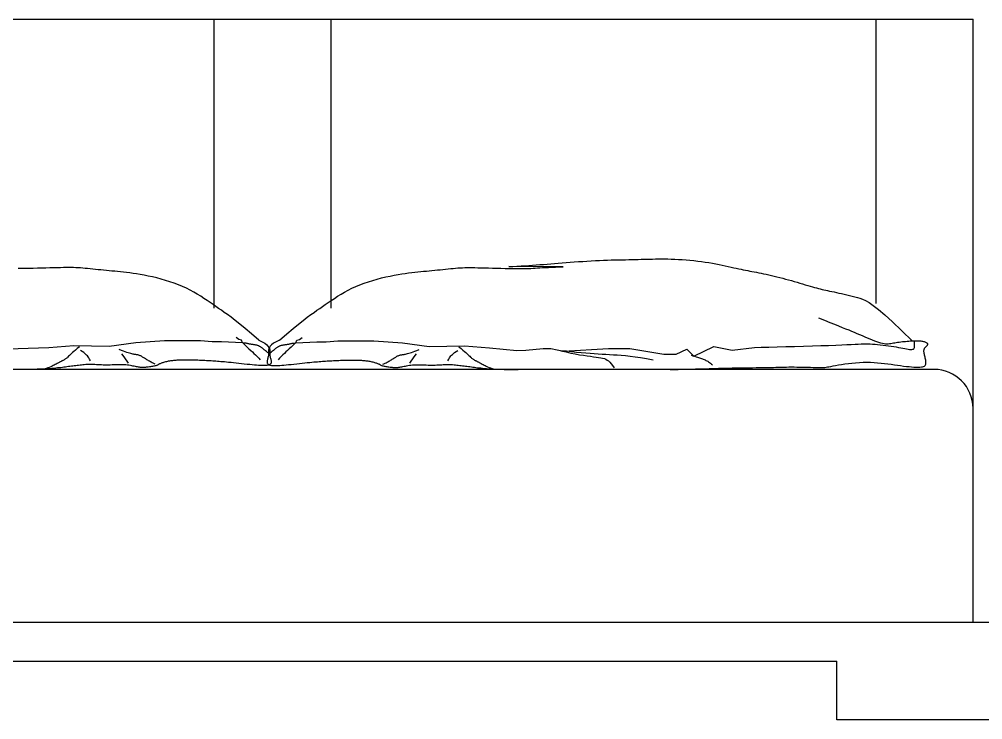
# Model space of a CAD drawing. Header units: millimetres. Extents: x 6388 to 59789, y -18725 to 8137.
# Drawn here: x 43406 to 44643, y -1777 to -877 of the extents above; entities that cross this region are included whole.
import ezdxf

# ---------------------------------------------------------------- set-up
doc = ezdxf.new("R2010")
doc.units = ezdxf.units.MM

# ---------------------------------------------------------------- blocks, each defined once
blk = doc.blocks.new('A$C51946241')
for p, q in [((525, 900), (2325, 900)), ((1350, 900), (1350, 528.8)), ((1500, 900), (1500, 528.8)), ((2200, 900), (2200, 534.8)), ((2325, 400), (2325, 900)), ((1728.9, 582.3), (1734.1, 582.5)), ((1798.7, 582), (1728.9, 582.3)), ((1734.1, 582.5), (1739.3, 582.8)), ((1739.3, 582.8), (1744.5, 583)), ((1744.5, 583), (1749.6, 583.3)), ((1749.6, 583.3), (1754.6, 583.6)), ((1754.6, 583.6), (1759.4, 584)), ((1759.4, 584), (1764.1, 584.3)), ((1764.1, 584.3), (1768.8, 584.7)), ((1768.8, 584.7), (1773.4, 585)), ((1773.4, 585), (1778, 585.4)), ((1778, 585.4), (1782.7, 585.8)), ((1782.7, 585.8), (1787.4, 586.2)), ((1787.4, 586.2), (1792.3, 586.6)), ((1788.7, 581.6), (1793.6, 581.8)), ((1792.3, 586.6), (1797.2, 587)), ((1793.6, 581.8), (1798.7, 582)), ((1797.2, 587), (1802.3, 587.4)), ((1802.3, 587.4), (1807.5, 587.8)), ((1807.5, 587.8), (1812.9, 588.2)), ((1812.9, 588.2), (1818.3, 588.6)), ((1818.3, 588.6), (1823.7, 588.9)), ((1823.7, 588.9), (1829.2, 589.3)), ((1829.2, 589.3), (1834.6, 589.6)), ((1834.6, 589.6), (1840, 589.9)), ((1840, 589.9), (1845.3, 590.1)), ((1845.3, 590.1), (1850.5, 590.3)), ((1850.5, 590.3), (1855.5, 590.5)), ((1855.5, 590.5), (1860.4, 590.7)), ((1860.4, 590.7), (1865.2, 590.8)), ((1865.2, 590.8), (1869.9, 590.9)), ((1869.9, 590.9), (1874.4, 591)), ((1874.4, 591), (1878.8, 591)), ((1878.8, 591), (1883, 591.1)), ((1883, 591.1), (1887.1, 591.2)), ((1887.1, 591.2), (1891.1, 591.3)), ((1891.1, 591.3), (1895, 591.4)), ((1895, 591.4), (1898.8, 591.5)), ((1898.8, 591.5), (1902.5, 591.6)), ((1902.5, 591.6), (1906.1, 591.7)), ((1906.1, 591.7), (1909.7, 591.8)), ((1909.7, 591.8), (1913.3, 591.9)), ((1913.3, 591.9), (1917, 592)), ((1917, 592), (1920.7, 592.1)), ((1920.7, 592.1), (1924.6, 592.1)), ((1924.6, 592.1), (1928.6, 592.1)), ((1928.6, 592.1), (1932.9, 592)), ((1932.9, 592), (1937.3, 591.9)), ((1937.3, 591.9), (1941.9, 591.7)), ((1941.9, 591.7), (1946.7, 591.4)), ((1946.7, 591.4), (1951.5, 591.1)), ((1951.5, 591.1), (1956.5, 590.8)), ((1956.5, 590.8), (1961.5, 590.3)), ((1961.5, 590.3), (1966.5, 589.8)), ((1966.5, 589.8), (1971.4, 589.3)), ((1971.4, 589.3), (1976.3, 588.7)), ((1976.3, 588.7), (1981.1, 588)), ((1981.1, 588), (1985.7, 587.3)), ((1985.7, 587.3), (1990.3, 586.5)), ((1990.3, 586.5), (1994.6, 585.7)), ((1994.6, 585.7), (1998.8, 584.8)), ((1998.8, 584.8), (2002.9, 584)), ((2002.9, 584), (2006.8, 583.1)), ((2006.8, 583.1), (2010.6, 582.3)), ((2010.6, 582.3), (2014.2, 581.5)), ((1103.1, 579.7), (1098.8, 579.6)), ((1107.8, 579.7), (1103.1, 579.7)), ((1112.8, 579.8), (1107.8, 579.7)), ((1118, 579.9), (1112.8, 579.8)), ((1123.3, 580), (1118, 579.9)), ((1128.7, 580.1), (1123.3, 580)), ((1134, 580.3), (1128.7, 580.1)), ((1139.1, 580.4), (1134, 580.3)), ((1144.1, 580.5), (1139.1, 580.4)), ((1148.7, 580.6), (1144.1, 580.5)), ((1152.9, 580.7), (1148.7, 580.6)), ((1156.8, 580.8), (1152.9, 580.7)), ((1160.4, 580.8), (1156.8, 580.8)), ((1163.7, 580.9), (1160.4, 580.8)), ((1166.8, 580.8), (1163.7, 580.9)), ((1169.8, 580.8), (1166.8, 580.8)), ((1172.8, 580.7), (1169.8, 580.8)), ((1175.6, 580.6), (1172.8, 580.7)), ((1178.5, 580.4), (1175.6, 580.6)), ((1181.5, 580.2), (1178.5, 580.4)), ((1184.6, 579.9), (1181.5, 580.2)), ((1187.7, 579.7), (1184.6, 579.9)), ((1191, 579.3), (1187.7, 579.7)), ((1194.4, 579), (1191, 579.3)), ((1197.8, 578.6), (1194.4, 579)), ((1201.3, 578.2), (1197.8, 578.6)), ((1204.8, 577.8), (1201.3, 578.2)), ((1208.4, 577.5), (1204.8, 577.8)), ((1211.9, 577.1), (1208.4, 577.5)), ((1215.5, 576.7), (1211.9, 577.1)), ((1219.1, 576.4), (1215.5, 576.7)), ((1222.7, 576.1), (1219.1, 576.4)), ((1226.3, 575.7), (1222.7, 576.1)), ((1230, 575.4), (1226.3, 575.7)), ((1233.9, 575), (1230, 575.4)), ((1237.8, 574.6), (1233.9, 575)), ((1241.9, 574.1), (1237.8, 574.6)), ((1246.2, 573.5), (1241.9, 574.1)), ((1250.7, 572.8), (1246.2, 573.5)), ((1255.4, 572), (1250.7, 572.8)), ((1260.4, 571.1), (1255.4, 572)), ((1265.7, 570), (1260.4, 571.1)), ((1271.1, 568.9), (1265.7, 570)), ((1570.9, 568.9), (1576.3, 570)), ((1576.3, 570), (1581.6, 571.1)), ((1581.6, 571.1), (1586.6, 572)), ((1586.6, 572), (1591.3, 572.8)), ((1591.3, 572.8), (1595.8, 573.5)), ((1595.8, 573.5), (1600.1, 574.1)), ((1600.1, 574.1), (1604.2, 574.6)), ((1604.2, 574.6), (1608.1, 575)), ((1608.1, 575), (1612, 575.4)), ((1612, 575.4), (1615.7, 575.7)), ((1615.7, 575.7), (1619.3, 576.1)), ((1619.3, 576.1), (1622.9, 576.4)), ((1622.9, 576.4), (1626.5, 576.7)), ((1626.5, 576.7), (1630, 577.1)), ((1630, 577.1), (1633.6, 577.5)), ((1633.6, 577.5), (1637.2, 577.8)), ((1637.2, 577.8), (1640.7, 578.2)), ((1640.7, 578.2), (1644.2, 578.6)), ((1644.2, 578.6), (1647.6, 579)), ((1647.6, 579), (1651, 579.3)), ((1651, 579.3), (1654.2, 579.7)), ((1654.2, 579.7), (1657.4, 579.9)), ((1657.4, 579.9), (1660.5, 580.2)), ((1660.5, 580.2), (1663.5, 580.4)), ((1663.5, 580.4), (1666.4, 580.6)), ((1666.4, 580.6), (1669.2, 580.7)), ((1669.2, 580.7), (1672.2, 580.8)), ((1672.2, 580.8), (1675.2, 580.8)), ((1675.2, 580.8), (1678.3, 580.9)), ((1678.3, 580.9), (1681.6, 580.8)), ((1681.6, 580.8), (1685.2, 580.8)), ((1685.2, 580.8), (1689.1, 580.7)), ((1689.1, 580.7), (1693.3, 580.6)), ((1693.3, 580.6), (1697.9, 580.5)), ((1697.9, 580.5), (1702.9, 580.4)), ((1702.9, 580.4), (1708, 580.3)), ((1708, 580.3), (1713.3, 580.1)), ((1713.3, 580.1), (1718.7, 580)), ((1718.7, 580), (1724, 579.9)), ((1724, 579.9), (1729.2, 579.8)), ((1729.2, 579.8), (1734.2, 579.7)), ((1734.2, 579.7), (1738.9, 579.7)), ((1738.9, 579.7), (1743.2, 579.6)), ((1743.2, 579.6), (1747.1, 579.7)), ((1747.1, 579.7), (1750.7, 579.7)), ((1750.7, 579.7), (1753.9, 579.8)), ((1753.9, 579.8), (1756.9, 579.9)), ((1756.9, 579.9), (1759.9, 580.1)), ((1759.9, 580.1), (1762.8, 580.2)), ((1762.8, 580.2), (1765.7, 580.4)), ((1765.7, 580.4), (1768.8, 580.6)), ((1768.8, 580.6), (1772.1, 580.8)), ((1772.1, 580.8), (1775.7, 581)), ((1775.7, 581), (1779.7, 581.2)), ((1779.7, 581.2), (1784.1, 581.4)), ((1784.1, 581.4), (1788.7, 581.6)), ((2014.2, 581.5), (2017.7, 580.7)), ((2017.7, 580.7), (2021, 580)), ((2021, 580), (2024.1, 579.3)), ((2024.1, 579.3), (2027.1, 578.7)), ((2027.1, 578.7), (2030, 578.1)), ((2030, 578.1), (2032.8, 577.5)), ((2032.8, 577.5), (2035.6, 577)), ((2035.6, 577), (2038.4, 576.5)), ((2038.4, 576.5), (2041.1, 576)), ((2041.1, 576), (2043.9, 575.4)), ((2043.9, 575.4), (2046.8, 574.9)), ((2046.8, 574.9), (2049.8, 574.3)), ((2049.8, 574.3), (2052.8, 573.7)), ((2052.8, 573.7), (2056, 573)), ((2056, 573), (2059.3, 572.3)), ((2059.3, 572.3), (2062.7, 571.5)), ((2062.7, 571.5), (2066.1, 570.8)), ((2066.1, 570.8), (2069.7, 569.9)), ((2069.7, 569.9), (2073.2, 569.1)), ((1276.6, 567.6), (1271.1, 568.9)), ((1282.2, 566.1), (1276.6, 567.6)), ((1287.8, 564.5), (1282.2, 566.1)), ((1293.4, 562.8), (1287.8, 564.5)), ((1298.9, 560.9), (1293.4, 562.8)), ((1304.4, 558.9), (1298.9, 560.9)), ((1309.6, 556.7), (1304.4, 558.9)), ((1532.4, 556.7), (1537.6, 558.9)), ((1537.6, 558.9), (1543.1, 560.9)), ((1543.1, 560.9), (1548.6, 562.8)), ((1548.6, 562.8), (1554.2, 564.5)), ((1554.2, 564.5), (1559.8, 566.1)), ((1559.8, 566.1), (1565.4, 567.6)), ((1565.4, 567.6), (1570.9, 568.9)), ((2073.2, 569.1), (2076.9, 568.2)), ((2076.9, 568.2), (2080.6, 567.2)), ((2080.6, 567.2), (2084.3, 566.2)), ((2084.3, 566.2), (2088, 565.2)), ((2088, 565.2), (2091.7, 564.2)), ((2091.7, 564.2), (2095.4, 563.1)), ((2095.4, 563.1), (2099.1, 562)), ((2099.1, 562), (2102.6, 561)), ((2102.6, 561), (2106.1, 559.9)), ((2106.1, 559.9), (2109.5, 558.9)), ((2109.5, 558.9), (2112.8, 558)), ((2112.8, 558), (2115.9, 557)), ((2115.9, 557), (2118.8, 556.2)), ((1314.7, 554.3), (1309.6, 556.7)), ((1319.6, 551.9), (1314.7, 554.3)), ((1324.2, 549.3), (1319.6, 551.9)), ((1328.7, 546.7), (1324.2, 549.3)), ((1333.1, 544), (1328.7, 546.7)), ((1508.9, 544), (1513.3, 546.7)), ((1513.3, 546.7), (1517.8, 549.3)), ((1517.8, 549.3), (1522.4, 551.9)), ((1522.4, 551.9), (1527.3, 554.3)), ((1527.3, 554.3), (1532.4, 556.7)), ((2118.8, 556.2), (2121.5, 555.4)), ((2121.5, 555.4), (2124, 554.7)), ((2124, 554.7), (2126.5, 554.1)), ((2126.5, 554.1), (2128.8, 553.5)), ((2128.8, 553.5), (2131.2, 552.9)), ((2131.2, 552.9), (2133.5, 552.4)), ((2133.5, 552.4), (2135.8, 551.9)), ((2135.8, 551.9), (2138.3, 551.3)), ((2138.3, 551.3), (2140.8, 550.8)), ((2140.8, 550.8), (2143.6, 550.2)), ((2143.6, 550.2), (2146.5, 549.6)), ((2146.5, 549.6), (2149.5, 548.9)), ((2149.5, 548.9), (2152.8, 548.2)), ((2152.8, 548.2), (2156.1, 547.5)), ((2156.1, 547.5), (2159.5, 546.7)), ((2159.5, 546.7), (2162.9, 546)), ((2162.9, 546), (2166.4, 545.2)), ((2166.4, 545.2), (2169.8, 544.3)), ((1337.2, 541.3), (1333.1, 544)), ((1341.2, 538.6), (1337.2, 541.3)), ((1345.1, 535.9), (1341.2, 538.6)), ((1348.9, 533.3), (1345.1, 535.9)), ((1352.5, 530.8), (1348.9, 533.3)), ((1489.5, 530.8), (1493.1, 533.3)), ((1493.1, 533.3), (1496.9, 535.9)), ((1496.9, 535.9), (1500.8, 538.6)), ((1500.8, 538.6), (1504.8, 541.3)), ((1504.8, 541.3), (1508.9, 544)), ((2169.8, 544.3), (2173.2, 543.5)), ((2173.2, 543.5), (2176.5, 542.6)), ((2176.5, 542.6), (2179.8, 541.7)), ((2179.8, 541.7), (2183.2, 540.5)), ((2183.2, 540.5), (2187, 538.8)), ((2187, 538.8), (2191.5, 536.1)), ((2191.5, 536.1), (2196.9, 532.3)), ((2196.9, 532.3), (2203.5, 527.1)), ((1356, 528.4), (1352.5, 530.8)), ((1359.6, 526), (1356, 528.4)), ((1363.4, 523.4), (1359.6, 526)), ((1367.5, 520.5), (1363.4, 523.4)), ((1372.1, 517.1), (1367.5, 520.5)), ((1469.9, 517.1), (1474.5, 520.5)), ((1474.5, 520.5), (1478.6, 523.4)), ((1478.6, 523.4), (1482.4, 526)), ((1482.4, 526), (1486, 528.4)), ((1486, 528.4), (1489.5, 530.8)), ((2203.5, 527.1), (2211.6, 520.2)), ((2211.6, 520.2), (2221.4, 511.3)), ((1377.3, 513.1), (1372.1, 517.1)), ((1383.3, 508.3), (1377.3, 513.1)), ((1390.3, 502.6), (1383.3, 508.3)), ((1451.7, 502.6), (1458.6, 508.3)), ((1458.6, 508.3), (1464.7, 513.1)), ((1464.7, 513.1), (1469.9, 517.1)), ((2134.7, 512.9), (2127, 516)), ((2141.4, 510.1), (2134.7, 512.9)), ((2147.4, 507.7), (2141.4, 510.1)), ((2152.8, 505.5), (2147.4, 507.7)), ((2221.4, 511.3), (2233.2, 500.1)), ((1398.4, 495.8), (1390.3, 502.6)), ((1407.7, 487.8), (1398.4, 495.8)), ((1434.3, 487.8), (1443.6, 495.8)), ((1443.6, 495.8), (1451.7, 502.6)), ((2157.5, 503.6), (2152.8, 505.5)), ((2161.8, 501.9), (2157.5, 503.6)), ((2165.8, 500.3), (2161.8, 501.9)), ((2169.4, 498.8), (2165.8, 500.3)), ((2172.9, 497.3), (2169.4, 498.8)), ((2176.2, 495.9), (2172.9, 497.3)), ((2179.6, 494.4), (2176.2, 495.9)), ((2233.2, 500.1), (2247.2, 486.4)), ((1249.7, 484.2), (1215.4, 479.3)), ((1286.4, 486.6), (1249.7, 484.2)), ((1310.9, 486.6), (1286.4, 486.6)), ((1333, 486.6), (1310.9, 486.6)), ((1347.7, 485.4), (1333, 486.6)), ((1359.9, 485.4), (1347.7, 485.4)), ((1386.9, 484.2), (1359.9, 485.4)), ((1382.2, 488.7), (1378.8, 491.1)), ((1385.6, 487.7), (1382.2, 488.7)), ((1386.9, 484.2), (1385.6, 487.7)), ((1388.1, 484), (1386.9, 484.2)), ((1389.2, 483.9), (1388.1, 484)), ((1388.1, 483.3), (1390.5, 480.9)), ((1390.3, 483.7), (1389.2, 483.9)), ((1391.3, 483.6), (1390.3, 483.7)), ((1392.2, 483.4), (1391.3, 483.6)), ((1393.1, 483.2), (1392.2, 483.4)), ((1394, 483), (1393.1, 483.2)), ((1394.9, 482.9), (1394, 483)), ((1395.8, 482.7), (1394.9, 482.9)), ((1396.7, 482.5), (1395.8, 482.7)), ((1407.7, 487.8), (1412, 485.7)), ((1412, 485.7), (1415.3, 483.7)), ((1415.3, 483.7), (1417.8, 481.8)), ((1426.7, 483.7), (1424.2, 481.8)), ((1430, 485.7), (1426.7, 483.7)), ((1434.3, 487.8), (1430, 485.7)), ((1445.3, 482.5), (1446.2, 482.7)), ((1446.2, 482.7), (1447.1, 482.9)), ((1447.1, 482.9), (1448, 483)), ((1448, 483), (1448.9, 483.2)), ((1448.9, 483.2), (1449.8, 483.4)), ((1449.8, 483.4), (1450.7, 483.6)), ((1450.7, 483.6), (1451.7, 483.7)), ((1453.9, 483.3), (1451.5, 480.9)), ((1451.7, 483.7), (1452.8, 483.9)), ((1452.8, 483.9), (1453.9, 484)), ((1453.9, 484), (1455.1, 484.2)), ((1455.1, 484.2), (1456.4, 487.7)), ((1455.1, 484.2), (1482.1, 485.4)), ((1456.4, 487.7), (1459.8, 488.7)), ((1459.8, 488.7), (1463.2, 491.1)), ((1482.1, 485.4), (1494.3, 485.4)), ((1494.3, 485.4), (1509, 486.6)), ((1509, 486.6), (1531.1, 486.6)), ((1531.1, 486.6), (1555.6, 486.6)), ((1555.6, 486.6), (1592.3, 484.2)), ((1592.3, 484.2), (1626.6, 479.3)), ((2173.5, 482.4), (2177.6, 482.6)), ((2177.6, 482.6), (2181.2, 482.8)), ((2183, 493), (2179.6, 494.4)), ((2181.2, 482.8), (2184.4, 482.9)), ((2186.3, 491.5), (2183, 493)), ((2184.4, 482.9), (2187.3, 482.9)), ((2189.6, 490.1), (2186.3, 491.5)), ((2187.3, 482.9), (2190.1, 482.9)), ((2192.8, 488.8), (2189.6, 490.1)), ((2190.1, 482.9), (2193, 482.8)), ((2195.8, 487.5), (2192.8, 488.8)), ((2193, 482.8), (2196, 482.6)), ((2198.8, 486.4), (2195.8, 487.5)), ((2196, 482.6), (2199.2, 482.4)), ((2201.6, 485.3), (2198.8, 486.4)), ((2204.2, 484.5), (2201.6, 485.3)), ((2206.7, 483.8), (2204.2, 484.5)), ((2208.9, 483.2), (2206.7, 483.8)), ((2210.9, 482.9), (2208.9, 483.2)), ((2212.8, 482.7), (2210.9, 482.9)), ((2214.6, 482.7), (2212.8, 482.7)), ((2216.2, 482.7), (2214.6, 482.7)), ((2217.8, 482.9), (2216.2, 482.7)), ((2219.4, 483.1), (2217.8, 482.9)), ((2221, 483.4), (2219.4, 483.1)), ((2222.7, 483.7), (2221, 483.4)), ((2224.4, 484), (2222.7, 483.7)), ((2226.2, 484.3), (2224.4, 484)), ((2228.2, 484.5), (2226.2, 484.3)), ((2230.2, 484.8), (2228.2, 484.5)), ((2232.2, 485.1), (2230.2, 484.8)), ((2234.3, 485.3), (2232.2, 485.1)), ((2236.4, 485.5), (2234.3, 485.3)), ((2238.4, 485.7), (2236.4, 485.5)), ((2240.5, 485.9), (2238.4, 485.7)), ((2242.5, 486.1), (2240.5, 485.9)), ((2244.4, 486.2), (2242.5, 486.1)), ((2246.3, 486.3), (2244.4, 486.2)), ((2248.1, 486.4), (2246.3, 486.3)), ((2249.7, 486.5), (2248.1, 486.4)), ((2251.4, 486.5), (2249.7, 486.5)), ((2249.8, 484.7), (2249.7, 486.5)), ((2249.8, 483.1), (2249.8, 484.7)), ((2249.9, 481.6), (2249.8, 483.1)), ((2252.9, 486.5), (2251.4, 486.5)), ((2254.4, 486.5), (2252.9, 486.5)), ((2255.8, 486.4), (2254.4, 486.5)), ((2257.1, 486.3), (2255.8, 486.4)), ((2258.3, 486.2), (2257.1, 486.3)), ((2259.5, 486), (2258.3, 486.2)), ((2260.7, 485.8), (2259.5, 486)), ((2261.7, 485.6), (2260.7, 485.8)), ((2262.7, 485.3), (2261.7, 485.6)), ((2263.6, 485), (2262.7, 485.3)), ((2264.4, 484.7), (2263.6, 485)), ((2265.1, 484.4), (2264.4, 484.7)), ((2265.8, 484), (2265.1, 484.4)), ((2266.2, 483.7), (2265.8, 484)), ((2266.6, 483.3), (2266.2, 483.7)), ((2266.9, 482.9), (2266.6, 483.3)), ((2267, 482.6), (2266.9, 482.9)), ((1138.2, 478), (1028, 474.4)), ((1170.1, 480.5), (1138.2, 478)), ((1168.3, 471.6), (1166.8, 470.2)), ((1170.1, 473.2), (1168.3, 471.6)), ((1215.4, 479.3), (1170.1, 480.5)), ((1172.2, 474.9), (1170.1, 473.2)), ((1174.5, 476.8), (1172.2, 474.9)), ((1177.3, 478.9), (1174.5, 476.8)), ((1181, 472.9), (1178.8, 474.5)), ((1182.9, 471.6), (1181, 472.9)), ((1184.4, 470.4), (1182.9, 471.6)), ((1185.6, 469.4), (1184.4, 470.4)), ((1231.2, 474.4), (1228.3, 475.5)), ((1233.8, 473.4), (1231.2, 474.4)), ((1236.1, 472.6), (1233.8, 473.4)), ((1238.2, 471.9), (1236.1, 472.6)), ((1240.1, 471.3), (1238.2, 471.9)), ((1241.7, 470.8), (1240.1, 471.3)), ((1243.2, 470.4), (1241.7, 470.8)), ((1244.5, 470.1), (1243.2, 470.4)), ((1390.5, 480.9), (1392.9, 478.7)), ((1392.9, 478.7), (1395.1, 476.6)), ((1395.1, 476.6), (1397.3, 474.5)), ((1397.6, 482.4), (1396.7, 482.5)), ((1397.3, 474.5), (1399.4, 472.6)), ((1398.5, 482.2), (1397.6, 482.4)), ((1399.4, 482.1), (1398.5, 482.2)), ((1400.3, 482), (1399.4, 482.1)), ((1399.4, 472.6), (1401.5, 470.6)), ((1401.2, 481.8), (1400.3, 482)), ((1402.1, 481.7), (1401.2, 481.8)), ((1401.5, 470.6), (1403.5, 468.7)), ((1402.9, 481.6), (1402.1, 481.7)), ((1403.8, 481.4), (1402.9, 481.6)), ((1404.5, 481.3), (1403.8, 481.4)), ((1405.2, 481.1), (1404.5, 481.3)), ((1405.9, 480.9), (1405.2, 481.1)), ((1406.5, 480.7), (1405.9, 480.9)), ((1407.1, 480.5), (1406.5, 480.7)), ((1407.6, 480.3), (1407.1, 480.5)), ((1408.2, 480), (1407.6, 480.3)), ((1408.7, 479.7), (1408.2, 480)), ((1409.2, 479.4), (1408.7, 479.7)), ((1409.8, 479), (1409.2, 479.4)), ((1410.3, 478.6), (1409.8, 479)), ((1411, 478.2), (1410.3, 478.6)), ((1411.6, 477.7), (1411, 478.2)), ((1412.3, 477.2), (1411.6, 477.7)), ((1413.1, 476.6), (1412.3, 477.2)), ((1413.9, 476), (1413.1, 476.6)), ((1414.7, 475.4), (1413.9, 476)), ((1415.6, 474.7), (1414.7, 475.4)), ((1416.5, 474), (1415.6, 474.7)), ((1417.4, 473.2), (1416.5, 474)), ((1418.4, 472.4), (1417.4, 473.2)), ((1417.8, 481.8), (1419.5, 480.1)), ((1419.4, 471.5), (1418.4, 472.4)), ((1419.5, 480.1), (1420.7, 478.4)), ((1420.3, 475.4), (1420.2, 474)), ((1420.2, 474), (1420.3, 472.6)), ((1420.6, 476.9), (1420.3, 475.4)), ((1420.3, 472.6), (1420.3, 471.3)), ((1420.3, 471.3), (1420.3, 470.1)), ((1421.3, 478.4), (1420.6, 476.9)), ((1420.7, 478.4), (1421.4, 476.9)), ((1422.5, 480.1), (1421.3, 478.4)), ((1421.4, 476.9), (1421.7, 475.4)), ((1421.7, 475.4), (1421.8, 474)), ((1421.8, 474), (1421.7, 472.6)), ((1421.7, 472.6), (1421.7, 471.3)), ((1421.7, 471.3), (1421.7, 470.1)), ((1424.2, 481.8), (1422.5, 480.1)), ((1422.5, 471.5), (1423.6, 472.4)), ((1423.6, 472.4), (1424.5, 473.2)), ((1424.5, 473.2), (1425.5, 474)), ((1425.5, 474), (1426.4, 474.7)), ((1426.4, 474.7), (1427.3, 475.4)), ((1427.3, 475.4), (1428.1, 476)), ((1428.1, 476), (1428.9, 476.6)), ((1428.9, 476.6), (1429.7, 477.2)), ((1429.7, 477.2), (1430.4, 477.7)), ((1430.4, 477.7), (1431, 478.2)), ((1431, 478.2), (1431.7, 478.6)), ((1431.7, 478.6), (1432.2, 479)), ((1432.2, 479), (1432.8, 479.4)), ((1432.8, 479.4), (1433.3, 479.7)), ((1433.3, 479.7), (1433.8, 480)), ((1433.8, 480), (1434.4, 480.3)), ((1434.4, 480.3), (1434.9, 480.5)), ((1434.9, 480.5), (1435.5, 480.7)), ((1435.5, 480.7), (1436.1, 480.9)), ((1436.1, 480.9), (1436.8, 481.1)), ((1436.8, 481.1), (1437.5, 481.3)), ((1437.5, 481.3), (1438.2, 481.4)), ((1438.2, 481.4), (1439.1, 481.6)), ((1440.5, 470.6), (1438.5, 468.7)), ((1439.1, 481.6), (1439.9, 481.7)), ((1439.9, 481.7), (1440.8, 481.8)), ((1442.6, 472.6), (1440.5, 470.6)), ((1440.8, 481.8), (1441.7, 482)), ((1441.7, 482), (1442.6, 482.1)), ((1442.6, 482.1), (1443.5, 482.2)), ((1444.7, 474.5), (1442.6, 472.6)), ((1443.5, 482.2), (1444.4, 482.4)), ((1444.4, 482.4), (1445.3, 482.5)), ((1446.9, 476.6), (1444.7, 474.5)), ((1449.1, 478.7), (1446.9, 476.6)), ((1451.5, 480.9), (1449.1, 478.7)), ((1597.5, 470.1), (1598.8, 470.4)), ((1598.8, 470.4), (1600.3, 470.8)), ((1600.3, 470.8), (1601.9, 471.3)), ((1601.9, 471.3), (1603.8, 471.9)), ((1603.8, 471.9), (1605.9, 472.6)), ((1605.9, 472.6), (1608.2, 473.4)), ((1608.2, 473.4), (1610.8, 474.4)), ((1610.8, 474.4), (1613.7, 475.5)), ((1626.6, 479.3), (1671.9, 480.5)), ((1656.4, 469.4), (1657.6, 470.4)), ((1657.6, 470.4), (1659.1, 471.6)), ((1659.1, 471.6), (1661, 472.9)), ((1661, 472.9), (1663.2, 474.5)), ((1664.7, 478.9), (1667.5, 476.8)), ((1667.5, 476.8), (1669.8, 474.9)), ((1669.8, 474.9), (1671.9, 473.2)), ((1671.9, 480.5), (1703.8, 478)), ((1671.9, 473.2), (1673.7, 471.6)), ((1673.7, 471.6), (1675.2, 470.2)), ((1703.8, 478), (1739, 474.4)), ((1739, 474.4), (1750.5, 474.7)), ((1750.5, 474.7), (1772.8, 477.1)), ((1772.8, 477.1), (1782.7, 477.1)), ((1782.7, 477.1), (1799.2, 473.7)), ((1802.8, 473.3), (1795.7, 474.1)), ((1795.7, 474.1), (1802.3, 472.5)), ((1799.2, 473.7), (1857, 477.1)), ((1802.3, 472.5), (1808.4, 471.1)), ((1809.5, 472.5), (1802.8, 473.3)), ((1808.4, 471.1), (1814.2, 469.9)), ((1815.8, 471.9), (1809.5, 472.5)), ((1821.9, 471.3), (1815.8, 471.9)), ((1827.6, 470.8), (1821.9, 471.3)), ((1833.2, 470.4), (1827.6, 470.8)), ((1838.5, 470), (1833.2, 470.4)), ((1857, 477.1), (1870.7, 477.1)), ((1870.7, 477.1), (1884.3, 477.1)), ((1884.3, 477.1), (1927.7, 469.7)), ((1943.8, 469.7), (1957.4, 475.9)), ((1957.4, 475.9), (1966.4, 467.2)), ((1966.4, 467.2), (1992.1, 479.6)), ((1992.1, 479.6), (2015.7, 474.7)), ((2015.7, 474.7), (2044.4, 478.3)), ((2044.4, 478.3), (2057.7, 478.7)), ((2044.4, 478.3), (2053, 478.5)), ((2053, 478.5), (2062.7, 478.8)), ((2062.7, 478.8), (2073.3, 479.1)), ((2073.3, 479.1), (2084.5, 479.4)), ((2084.5, 479.4), (2095.9, 479.7)), ((2095.9, 479.7), (2107.4, 480.1)), ((2107.4, 480.1), (2118.7, 480.4)), ((2118.7, 480.4), (2129.5, 480.7)), ((2129.5, 480.7), (2139.6, 481)), ((2139.6, 481), (2148.6, 481.4)), ((2148.6, 481.4), (2156.4, 481.7)), ((2156.4, 481.7), (2163, 481.9)), ((2163, 481.9), (2168.7, 482.2)), ((2168.7, 482.2), (2173.5, 482.4)), ((2199.2, 482.4), (2202.5, 482.1)), ((2202.5, 482.1), (2205.9, 481.8)), ((2205.9, 481.8), (2209.4, 481.4)), ((2209.4, 481.4), (2212.9, 481)), ((2212.9, 481), (2216.3, 480.5)), ((2216.3, 480.5), (2219.7, 480)), ((2219.7, 480), (2223.1, 479.5)), ((2223.1, 479.5), (2226.3, 478.9)), ((2226.3, 478.9), (2229.3, 478.4)), ((2229.3, 478.4), (2232.2, 477.8)), ((2232.2, 477.8), (2234.9, 477.3)), ((2234.9, 477.3), (2237.4, 476.8)), ((2237.4, 476.8), (2239.7, 476.4)), ((2239.7, 476.4), (2241.7, 476)), ((2241.7, 476), (2243.6, 475.8)), ((2243.6, 475.8), (2245.2, 475.7)), ((2245.2, 475.7), (2246.6, 475.7)), ((2246.6, 475.7), (2247.7, 475.9)), ((2247.7, 475.9), (2248.6, 476.2)), ((2248.6, 476.2), (2249.2, 476.7)), ((2249.2, 476.7), (2249.6, 477.3)), ((2249.6, 477.3), (2249.8, 478.2)), ((2249.8, 478.2), (2249.9, 479.2)), ((2250, 480.3), (2249.9, 481.6)), ((2249.9, 479.2), (2250, 480.3)), ((2262, 474.5), (2262.1, 475.3)), ((2262, 473.7), (2262, 474.5)), ((2262, 472.7), (2262, 473.7)), ((2262.1, 471.7), (2262, 472.7)), ((2262.1, 475.3), (2262.3, 476)), ((2262.3, 470.6), (2262.1, 471.7)), ((2262.3, 476), (2262.6, 476.6)), ((2262.5, 469.4), (2262.3, 470.6)), ((2262.6, 476.6), (2262.9, 477.2)), ((2262.9, 477.2), (2263.2, 477.7)), ((2263.2, 477.7), (2263.6, 478.2)), ((2263.6, 478.2), (2264, 478.6)), ((2264, 478.6), (2264.4, 479.1)), ((2264.4, 479.1), (2264.9, 479.5)), ((2264.9, 479.5), (2265.3, 479.9)), ((2265.3, 479.9), (2265.7, 480.3)), ((2265.7, 480.3), (2266.1, 480.7)), ((2266.1, 480.7), (2266.4, 481.1)), ((2266.4, 481.1), (2266.7, 481.5)), ((2266.7, 481.5), (2266.9, 481.8)), ((2266.9, 481.8), (2267, 482.2)), ((2267, 482.2), (2267, 482.6)), ((1149.5, 458), (1148.6, 457.5)), ((1150.4, 458.5), (1149.5, 458)), ((1151.2, 458.9), (1150.4, 458.5)), ((1151.9, 459.3), (1151.2, 458.9)), ((1152.6, 459.7), (1151.9, 459.3)), ((1153.2, 460), (1152.6, 459.7)), ((1153.8, 460.3), (1153.2, 460)), ((1154.3, 460.6), (1153.8, 460.3)), ((1154.9, 460.9), (1154.3, 460.6)), ((1155.4, 461.2), (1154.9, 460.9)), ((1155.9, 461.4), (1155.4, 461.2)), ((1156.5, 461.7), (1155.9, 461.4)), ((1157.1, 462), (1156.5, 461.7)), ((1157.7, 462.3), (1157.1, 462)), ((1158.3, 462.7), (1157.7, 462.3)), ((1158.9, 463.1), (1158.3, 462.7)), ((1159.6, 463.5), (1158.9, 463.1)), ((1160.3, 464), (1159.6, 463.5)), ((1161, 464.6), (1160.3, 464)), ((1161.7, 465.3), (1161, 464.6)), ((1162.5, 466), (1161.7, 465.3)), ((1163.4, 466.9), (1162.5, 466)), ((1164.4, 467.9), (1163.4, 466.9)), ((1165.5, 469), (1164.4, 467.9)), ((1166.8, 470.2), (1165.5, 469)), ((1186.6, 468.4), (1185.6, 469.4)), ((1187.5, 467.4), (1186.6, 468.4)), ((1188.4, 466.2), (1187.5, 467.4)), ((1189.3, 464.9), (1188.4, 466.2)), ((1190.3, 463.3), (1189.3, 464.9)), ((1191.5, 461.3), (1190.3, 463.3)), ((1234.6, 466.2), (1231.7, 470.1)), ((1240.5, 458.3), (1234.6, 466.2)), ((1245.7, 469.8), (1244.5, 470.1)), ((1246.8, 469.6), (1245.7, 469.8)), ((1247.8, 469.4), (1246.8, 469.6)), ((1248.8, 469.3), (1247.8, 469.4)), ((1249.7, 469.1), (1248.8, 469.3)), ((1250.6, 469), (1249.7, 469.1)), ((1251.4, 468.8), (1250.6, 469)), ((1252.2, 468.6), (1251.4, 468.8)), ((1253, 468.5), (1252.2, 468.6)), ((1253.8, 468.2), (1253, 468.5)), ((1254.6, 468), (1253.8, 468.2)), ((1255.3, 467.7), (1254.6, 468)), ((1256.1, 467.4), (1255.3, 467.7)), ((1256.9, 467), (1256.1, 467.4)), ((1257.6, 466.5), (1256.9, 467)), ((1258.4, 466), (1257.6, 466.5)), ((1259.3, 465.5), (1258.4, 466)), ((1260.1, 465), (1259.3, 465.5)), ((1261, 464.4), (1260.1, 465)), ((1262, 463.8), (1261, 464.4)), ((1262.9, 463.1), (1262, 463.8)), ((1264, 462.5), (1262.9, 463.1)), ((1265.1, 461.8), (1264, 462.5)), ((1266.2, 461.1), (1265.1, 461.8)), ((1267.3, 460.5), (1266.2, 461.1)), ((1268.5, 459.8), (1267.3, 460.5)), ((1269.6, 459.2), (1268.5, 459.8)), ((1270.8, 458.6), (1269.6, 459.2)), ((1271.9, 458.1), (1270.8, 458.6)), ((1272.9, 457.6), (1271.9, 458.1)), ((1282.5, 458.1), (1281.7, 457.8)), ((1283.4, 458.4), (1282.5, 458.1)), ((1284.4, 458.7), (1283.4, 458.4)), ((1285.5, 459.1), (1284.4, 458.7)), ((1286.6, 459.4), (1285.5, 459.1)), ((1287.8, 459.7), (1286.6, 459.4)), ((1289, 460), (1287.8, 459.7)), ((1290.3, 460.2), (1289, 460)), ((1291.5, 460.5), (1290.3, 460.2)), ((1292.8, 460.7), (1291.5, 460.5)), ((1294.1, 460.9), (1292.8, 460.7)), ((1295.5, 461.1), (1294.1, 460.9)), ((1296.8, 461.3), (1295.5, 461.1)), ((1298.2, 461.4), (1296.8, 461.3)), ((1299.7, 461.6), (1298.2, 461.4)), ((1301.1, 461.7), (1299.7, 461.6)), ((1302.6, 461.8), (1301.1, 461.7)), ((1304.2, 461.9), (1302.6, 461.8)), ((1305.8, 461.9), (1304.2, 461.9)), ((1307.5, 462), (1305.8, 461.9)), ((1309.3, 462), (1307.5, 462)), ((1311.1, 462.1), (1309.3, 462)), ((1312.9, 462.1), (1311.1, 462.1)), ((1314.8, 462.1), (1312.9, 462.1)), ((1316.8, 462.1), (1314.8, 462.1)), ((1318.8, 462.1), (1316.8, 462.1)), ((1320.8, 462), (1318.8, 462.1)), ((1322.9, 462), (1320.8, 462)), ((1325, 461.9), (1322.9, 462)), ((1327.2, 461.9), (1325, 461.9)), ((1329.4, 461.8), (1327.2, 461.9)), ((1331.6, 461.7), (1329.4, 461.8)), ((1333.8, 461.6), (1331.6, 461.7)), ((1336, 461.5), (1333.8, 461.6)), ((1338.2, 461.4), (1336, 461.5)), ((1340.4, 461.3), (1338.2, 461.4)), ((1342.5, 461.2), (1340.4, 461.3)), ((1344.6, 461), (1342.5, 461.2)), ((1346.7, 460.9), (1344.6, 461)), ((1348.7, 460.8), (1346.7, 460.9)), ((1350.6, 460.7), (1348.7, 460.8)), ((1352.6, 460.5), (1350.6, 460.7)), ((1354.6, 460.4), (1352.6, 460.5)), ((1356.6, 460.2), (1354.6, 460.4)), ((1358.8, 460), (1356.6, 460.2)), ((1361.1, 459.8), (1358.8, 460)), ((1363.5, 459.6), (1361.1, 459.8)), ((1366.1, 459.4), (1363.5, 459.6)), ((1368.9, 459.1), (1366.1, 459.4)), ((1372, 458.8), (1368.9, 459.1)), ((1375.2, 458.4), (1372, 458.8)), ((1378.6, 458), (1375.2, 458.4)), ((1382.1, 457.7), (1378.6, 458)), ((1403.5, 468.7), (1405.6, 466.6)), ((1405.6, 466.6), (1407.6, 464.5)), ((1407.6, 464.5), (1409.6, 462.2)), ((1418.4, 460.7), (1418.3, 459.9)), ((1418.3, 459.9), (1418.3, 459.2)), ((1418.3, 459.2), (1418.4, 458.6)), ((1418.5, 461.5), (1418.4, 460.7)), ((1418.4, 458.6), (1418.5, 458)), ((1418.7, 462.4), (1418.5, 461.5)), ((1418.5, 458), (1418.8, 457.5)), ((1419, 463.4), (1418.7, 462.4)), ((1419.3, 464.4), (1419, 463.4)), ((1419.5, 465.4), (1419.3, 464.4)), ((1419.8, 466.5), (1419.5, 465.4)), ((1420, 467.6), (1419.8, 466.5)), ((1420.2, 468.8), (1420, 467.6)), ((1420.3, 470.1), (1420.2, 468.8)), ((1421.7, 470.1), (1421.8, 468.8)), ((1421.8, 468.8), (1422, 467.6)), ((1422, 467.6), (1422.2, 466.5)), ((1422.2, 466.5), (1422.5, 465.4)), ((1422.5, 465.4), (1422.7, 464.4)), ((1422.7, 464.4), (1423, 463.4)), ((1423, 463.4), (1423.2, 462.4)), ((1423.2, 462.4), (1423.5, 461.5)), ((1423.5, 458), (1423.2, 457.5)), ((1423.5, 461.5), (1423.6, 460.7)), ((1423.6, 458.6), (1423.5, 458)), ((1423.6, 460.7), (1423.7, 459.9)), ((1423.7, 459.2), (1423.6, 458.6)), ((1423.7, 459.9), (1423.7, 459.2)), ((1434.4, 464.5), (1432.4, 462.2)), ((1436.4, 466.6), (1434.4, 464.5)), ((1438.5, 468.7), (1436.4, 466.6)), ((1459.9, 457.7), (1463.4, 458)), ((1463.4, 458), (1466.8, 458.4)), ((1466.8, 458.4), (1470, 458.8)), ((1470, 458.8), (1473.1, 459.1)), ((1473.1, 459.1), (1475.9, 459.4)), ((1475.9, 459.4), (1478.5, 459.6)), ((1478.5, 459.6), (1480.9, 459.8)), ((1480.9, 459.8), (1483.2, 460)), ((1483.2, 460), (1485.4, 460.2)), ((1485.4, 460.2), (1487.4, 460.4)), ((1487.4, 460.4), (1489.4, 460.5)), ((1489.4, 460.5), (1491.4, 460.7)), ((1491.4, 460.7), (1493.3, 460.8)), ((1493.3, 460.8), (1495.3, 460.9)), ((1495.3, 460.9), (1497.4, 461)), ((1497.4, 461), (1499.5, 461.2)), ((1499.5, 461.2), (1501.6, 461.3)), ((1501.6, 461.3), (1503.8, 461.4)), ((1503.8, 461.4), (1506, 461.5)), ((1506, 461.5), (1508.2, 461.6)), ((1508.2, 461.6), (1510.4, 461.7)), ((1510.4, 461.7), (1512.6, 461.8)), ((1512.6, 461.8), (1514.8, 461.9)), ((1514.8, 461.9), (1517, 461.9)), ((1517, 461.9), (1519.1, 462)), ((1519.1, 462), (1521.2, 462)), ((1521.2, 462), (1523.2, 462.1)), ((1523.2, 462.1), (1525.2, 462.1)), ((1525.2, 462.1), (1527.2, 462.1)), ((1527.2, 462.1), (1529.1, 462.1)), ((1529.1, 462.1), (1530.9, 462.1)), ((1530.9, 462.1), (1532.7, 462)), ((1532.7, 462), (1534.5, 462)), ((1534.5, 462), (1536.2, 461.9)), ((1536.2, 461.9), (1537.8, 461.9)), ((1537.8, 461.9), (1539.4, 461.8)), ((1539.4, 461.8), (1540.9, 461.7)), ((1540.9, 461.7), (1542.3, 461.6)), ((1542.3, 461.6), (1543.8, 461.4)), ((1543.8, 461.4), (1545.2, 461.3)), ((1545.2, 461.3), (1546.5, 461.1)), ((1546.5, 461.1), (1547.9, 460.9)), ((1547.9, 460.9), (1549.2, 460.7)), ((1549.2, 460.7), (1550.5, 460.5)), ((1550.5, 460.5), (1551.7, 460.2)), ((1551.7, 460.2), (1553, 460)), ((1553, 460), (1554.2, 459.7)), ((1554.2, 459.7), (1555.4, 459.4)), ((1555.4, 459.4), (1556.5, 459.1)), ((1556.5, 459.1), (1557.6, 458.7)), ((1557.6, 458.7), (1558.6, 458.4)), ((1558.6, 458.4), (1559.5, 458.1)), ((1559.5, 458.1), (1560.3, 457.8)), ((1569.1, 457.6), (1570.1, 458.1)), ((1570.1, 458.1), (1571.2, 458.6)), ((1571.2, 458.6), (1572.4, 459.2)), ((1572.4, 459.2), (1573.5, 459.8)), ((1573.5, 459.8), (1574.7, 460.5)), ((1574.7, 460.5), (1575.8, 461.1)), ((1575.8, 461.1), (1576.9, 461.8)), ((1576.9, 461.8), (1578, 462.5)), ((1578, 462.5), (1579, 463.1)), ((1579, 463.1), (1580, 463.8)), ((1580, 463.8), (1581, 464.4)), ((1581, 464.4), (1581.9, 465)), ((1581.9, 465), (1582.7, 465.5)), ((1582.7, 465.5), (1583.5, 466)), ((1583.5, 466), (1584.4, 466.5)), ((1584.4, 466.5), (1585.1, 467)), ((1585.1, 467), (1585.9, 467.4)), ((1585.9, 467.4), (1586.7, 467.7)), ((1586.7, 467.7), (1587.4, 468)), ((1587.4, 468), (1588.2, 468.2)), ((1588.2, 468.2), (1589, 468.5)), ((1589, 468.5), (1589.8, 468.6)), ((1589.8, 468.6), (1590.6, 468.8)), ((1590.6, 468.8), (1591.4, 469)), ((1591.4, 469), (1592.3, 469.1)), ((1592.3, 469.1), (1593.2, 469.3)), ((1593.2, 469.3), (1594.2, 469.4)), ((1594.2, 469.4), (1595.2, 469.6)), ((1595.2, 469.6), (1596.3, 469.8)), ((1596.3, 469.8), (1597.5, 470.1)), ((1601.5, 458.3), (1607.4, 466.2)), ((1607.4, 466.2), (1610.3, 470.1)), ((1650.5, 461.3), (1651.7, 463.3)), ((1651.7, 463.3), (1652.7, 464.9)), ((1652.7, 464.9), (1653.6, 466.2)), ((1653.6, 466.2), (1654.5, 467.4)), ((1654.5, 467.4), (1655.4, 468.4)), ((1655.4, 468.4), (1656.4, 469.4)), ((1675.2, 470.2), (1676.5, 469)), ((1676.5, 469), (1677.6, 467.9)), ((1677.6, 467.9), (1678.6, 466.9)), ((1678.6, 466.9), (1679.5, 466)), ((1679.5, 466), (1680.3, 465.3)), ((1680.3, 465.3), (1681, 464.6)), ((1681, 464.6), (1681.7, 464)), ((1681.7, 464), (1682.4, 463.5)), ((1682.4, 463.5), (1683.1, 463.1)), ((1683.1, 463.1), (1683.7, 462.7)), ((1683.7, 462.7), (1684.3, 462.3)), ((1684.3, 462.3), (1684.9, 462)), ((1684.9, 462), (1685.5, 461.7)), ((1685.5, 461.7), (1686.1, 461.4)), ((1686.1, 461.4), (1686.6, 461.2)), ((1686.6, 461.2), (1687.1, 460.9)), ((1687.1, 460.9), (1687.7, 460.6)), ((1687.7, 460.6), (1688.2, 460.3)), ((1688.2, 460.3), (1688.8, 460)), ((1688.8, 460), (1689.4, 459.7)), ((1689.4, 459.7), (1690.1, 459.3)), ((1690.1, 459.3), (1690.8, 458.9)), ((1690.8, 458.9), (1691.6, 458.5)), ((1691.6, 458.5), (1692.5, 458)), ((1692.5, 458), (1693.4, 457.5)), ((1814.2, 469.9), (1819.7, 469)), ((1819.7, 469), (1824.7, 468.2)), ((1824.7, 468.2), (1829.4, 467.5)), ((1829.4, 467.5), (1833.6, 466.9)), ((1833.6, 466.9), (1837.5, 466.4)), ((1837.5, 466.4), (1841.1, 466)), ((1843.6, 469.7), (1838.5, 470)), ((1841.1, 466), (1844.2, 465.5)), ((1848.6, 469.4), (1843.6, 469.7)), ((1844.2, 465.5), (1846.9, 465.1)), ((1846.9, 465.1), (1849.3, 464.6)), ((1853.5, 469.1), (1848.6, 469.4)), ((1849.3, 464.6), (1851.5, 463.9)), ((1851.5, 463.9), (1853.4, 463.1)), ((1853.4, 463.1), (1855.2, 462.1)), ((1858.3, 468.8), (1853.5, 469.1)), ((1855.2, 462.1), (1856.9, 460.9)), ((1856.9, 460.9), (1858.5, 459.3)), ((1863.1, 468.5), (1858.3, 468.8)), ((1858.5, 459.3), (1860.2, 457.4)), ((1868.1, 468.2), (1863.1, 468.5)), ((1873.2, 467.8), (1868.1, 468.2)), ((1878.7, 467.3), (1873.2, 467.8)), ((1884.6, 466.7), (1878.7, 467.3)), ((1891, 465.9), (1884.6, 466.7)), ((1897.9, 464.9), (1891, 465.9)), ((1905.6, 463.6), (1897.9, 464.9)), ((1914.1, 462.1), (1905.6, 463.6)), ((1927.7, 469.7), (1943.8, 469.7)), ((1963, 468.2), (1965.3, 467.5)), ((1965.3, 467.5), (1967.4, 466.9)), ((1967.4, 466.9), (1969.3, 466.3)), ((1969.3, 466.3), (1971, 465.8)), ((1971, 465.8), (1972.5, 465.4)), ((1972.5, 465.4), (1973.8, 464.9)), ((1973.8, 464.9), (1975.1, 464.5)), ((1975.1, 464.5), (1976.3, 464)), ((1976.3, 464), (1977.4, 463.6)), ((1977.4, 463.6), (1978.5, 463.2)), ((1978.5, 463.2), (1979.6, 462.7)), ((1979.6, 462.7), (1980.8, 462.2)), ((1980.8, 462.2), (1981.9, 461.7)), ((1981.9, 461.7), (1983, 461.1)), ((1983, 461.1), (1984.2, 460.5)), ((1984.2, 460.5), (1985.4, 459.7)), ((1985.4, 459.7), (1986.5, 458.9)), ((1986.5, 458.9), (1987.7, 458)), ((1987.7, 458), (1989, 457)), ((2164.9, 457.7), (2169.5, 458.3)), ((2169.5, 458.3), (2174.2, 458.7)), ((2174.2, 458.7), (2179, 459.1)), ((2179, 459.1), (2183.8, 459.3)), ((2183.8, 459.3), (2188.5, 459.3)), ((2188.5, 459.3), (2193.2, 459.2)), ((2193.2, 459.2), (2197.9, 459)), ((2197.9, 459), (2202.4, 458.6)), ((2202.4, 458.6), (2206.9, 458.2)), ((2206.9, 458.2), (2211.4, 457.7)), ((2262.8, 468.2), (2262.5, 469.4)), ((2263, 467), (2262.8, 468.2)), ((2263.4, 465.7), (2263, 467)), ((2263.7, 464.4), (2263.4, 465.7)), ((2264, 463.1), (2263.7, 464.4)), ((2264.2, 461.9), (2264, 463.1)), ((2264.4, 460.7), (2264.2, 461.9)), ((2264.6, 459.6), (2264.4, 460.7)), ((2264.6, 458.5), (2264.6, 459.6)), ((2264.6, 457.5), (2264.6, 458.5)), ((2275, 450), (575, 450)), ((1106.2, 450), (1101.4, 450)), ((1110.7, 450), (1106.2, 450)), ((1115.1, 450), (1110.7, 450)), ((1119.2, 450.1), (1115.1, 450)), ((1123.1, 450.2), (1119.2, 450.1)), ((1126.8, 450.3), (1123.1, 450.2)), ((1130.2, 450.4), (1126.8, 450.3)), ((1133.4, 450.6), (1130.2, 450.4)), ((1134.5, 451.2), (1132.2, 450.5)), ((1136.4, 450.8), (1133.4, 450.6)), ((1136.6, 452), (1134.5, 451.2)), ((1139.3, 451), (1136.4, 450.8)), ((1138.6, 452.7), (1136.6, 452)), ((1140.4, 453.5), (1138.6, 452.7)), ((1141.9, 451.2), (1139.3, 451)), ((1142.1, 454.2), (1140.4, 453.5)), ((1144.4, 451.4), (1141.9, 451.2)), ((1143.6, 454.9), (1142.1, 454.2)), ((1145, 455.6), (1143.6, 454.9)), ((1146.8, 451.6), (1144.4, 451.4)), ((1146.3, 456.3), (1145, 455.6)), ((1147.5, 456.9), (1146.3, 456.3)), ((1149.1, 451.9), (1146.8, 451.6)), ((1148.6, 457.5), (1147.5, 456.9)), ((1151.2, 452.1), (1149.1, 451.9)), ((1153.3, 452.3), (1151.2, 452.1)), ((1155.4, 452.6), (1153.3, 452.3)), ((1157.4, 452.8), (1155.4, 452.6)), ((1159.4, 453.1), (1157.4, 452.8)), ((1161.3, 453.3), (1159.4, 453.1)), ((1163.2, 453.6), (1161.3, 453.3)), ((1165.1, 453.8), (1163.2, 453.6)), ((1167, 454.1), (1165.1, 453.8)), ((1168.8, 454.3), (1167, 454.1)), ((1170.7, 454.5), (1168.8, 454.3)), ((1172.5, 454.8), (1170.7, 454.5)), ((1174.4, 455), (1172.5, 454.8)), ((1176.2, 455.3), (1174.4, 455)), ((1178.1, 455.5), (1176.2, 455.3)), ((1179.9, 455.7), (1178.1, 455.5)), ((1181.8, 455.9), (1179.9, 455.7)), ((1183.6, 456.1), (1181.8, 455.9)), ((1185.5, 456.2), (1183.6, 456.1)), ((1187.4, 456.3), (1185.5, 456.2)), ((1189.4, 456.4), (1187.4, 456.3)), ((1191.3, 456.4), (1189.4, 456.4)), ((1193.3, 456.4), (1191.3, 456.4)), ((1195.3, 456.3), (1193.3, 456.4)), ((1197.3, 456.2), (1195.3, 456.3)), ((1199.4, 456.1), (1197.3, 456.2)), ((1201.4, 456), (1199.4, 456.1)), ((1203.6, 455.9), (1201.4, 456)), ((1205.7, 455.8), (1203.6, 455.9)), ((1207.9, 455.7), (1205.7, 455.8)), ((1210.1, 455.6), (1207.9, 455.7)), ((1212.3, 455.6), (1210.1, 455.6)), ((1214.6, 455.6), (1212.3, 455.6)), ((1216.9, 455.7), (1214.6, 455.6)), ((1219.2, 455.8), (1216.9, 455.7)), ((1221.6, 455.9), (1219.2, 455.8)), ((1223.9, 456), (1221.6, 455.9)), ((1226.2, 456.1), (1223.9, 456)), ((1228.5, 456.1), (1226.2, 456.1)), ((1230.7, 456.1), (1228.5, 456.1)), ((1232.9, 456.1), (1230.7, 456.1)), ((1235, 456), (1232.9, 456.1)), ((1237, 455.9), (1235, 456)), ((1239, 455.6), (1237, 455.9)), ((1240.9, 455.4), (1239, 455.6)), ((1242.7, 455.1), (1240.9, 455.4)), ((1244.5, 454.7), (1242.7, 455.1)), ((1246.1, 454.4), (1244.5, 454.7)), ((1247.7, 454.1), (1246.1, 454.4)), ((1249.2, 453.7), (1247.7, 454.1)), ((1250.6, 453.4), (1249.2, 453.7)), ((1251.9, 453.2), (1250.6, 453.4)), ((1253.2, 452.9), (1251.9, 453.2)), ((1254.4, 452.8), (1253.2, 452.9)), ((1255.5, 452.6), (1254.4, 452.8)), ((1256.6, 452.5), (1255.5, 452.6)), ((1257.6, 452.5), (1256.6, 452.5)), ((1258.7, 452.5), (1257.6, 452.5)), ((1259.8, 452.5), (1258.7, 452.5)), ((1260.8, 452.6), (1259.8, 452.5)), ((1262, 452.6), (1260.8, 452.6)), ((1263.2, 452.8), (1262, 452.6)), ((1264.4, 452.9), (1263.2, 452.8)), ((1265.7, 453), (1264.4, 452.9)), ((1267.1, 453.2), (1265.7, 453)), ((1268.4, 453.4), (1267.1, 453.2)), ((1269.7, 453.6), (1268.4, 453.4)), ((1271, 453.8), (1269.7, 453.6)), ((1272.3, 454.1), (1271, 453.8)), ((1273.4, 454.3), (1272.3, 454.1)), ((1273.9, 457.2), (1272.9, 457.6)), ((1274.5, 454.5), (1273.4, 454.3)), ((1274.8, 456.8), (1273.9, 457.2)), ((1275.4, 454.8), (1274.5, 454.5)), ((1276.2, 455), (1275.4, 454.8)), ((1276.9, 455.3), (1276.2, 455)), ((1277.4, 455.5), (1276.9, 455.3)), ((1277.9, 455.8), (1277.4, 455.5)), ((1278.4, 456), (1277.9, 455.8)), ((1278.8, 456.3), (1278.4, 456)), ((1279.3, 456.6), (1278.8, 456.3)), ((1279.8, 456.9), (1279.3, 456.6)), ((1280.3, 457.1), (1279.8, 456.9)), ((1280.9, 457.4), (1280.3, 457.1)), ((1281.7, 457.8), (1280.9, 457.4)), ((1385.6, 457.3), (1382.1, 457.7)), ((1389.1, 456.9), (1385.6, 457.3)), ((1392.6, 456.5), (1389.1, 456.9)), ((1396, 456.2), (1392.6, 456.5)), ((1399.2, 455.9), (1396, 456.2)), ((1402.2, 455.6), (1399.2, 455.9)), ((1404.9, 455.4), (1402.2, 455.6)), ((1407.4, 455.2), (1404.9, 455.4)), ((1409.7, 455.1), (1407.4, 455.2)), ((1411.8, 455), (1409.7, 455.1)), ((1413.6, 455), (1411.8, 455)), ((1415.3, 455), (1413.6, 455)), ((1416.7, 455.1), (1415.3, 455)), ((1418, 455.2), (1416.7, 455.1)), ((1419.2, 455.4), (1418, 455.2)), ((1418.8, 457.5), (1419.2, 457)), ((1419.2, 457), (1419.7, 456.6)), ((1420.1, 455.6), (1419.2, 455.4)), ((1419.7, 456.6), (1420.3, 456.2)), ((1421, 455.9), (1420.1, 455.6)), ((1420.3, 456.2), (1421, 455.9)), ((1421.7, 456.2), (1421, 455.9)), ((1421, 455.9), (1421.9, 455.6)), ((1422.3, 456.6), (1421.7, 456.2)), ((1421.9, 455.6), (1422.8, 455.4)), ((1422.8, 457), (1422.3, 456.6)), ((1423.2, 457.5), (1422.8, 457)), ((1422.8, 455.4), (1424, 455.2)), ((1424, 455.2), (1425.3, 455.1)), ((1425.3, 455.1), (1426.7, 455)), ((1426.7, 455), (1428.4, 455)), ((1428.4, 455), (1430.2, 455)), ((1430.2, 455), (1432.3, 455.1)), ((1432.3, 455.1), (1434.6, 455.2)), ((1434.6, 455.2), (1437.1, 455.4)), ((1437.1, 455.4), (1439.8, 455.6)), ((1439.8, 455.6), (1442.8, 455.9)), ((1442.8, 455.9), (1446, 456.2)), ((1446, 456.2), (1449.4, 456.5)), ((1449.4, 456.5), (1452.8, 456.9)), ((1452.8, 456.9), (1456.4, 457.3)), ((1456.4, 457.3), (1459.9, 457.7)), ((1560.3, 457.8), (1561.1, 457.4)), ((1561.1, 457.4), (1561.7, 457.1)), ((1561.7, 457.1), (1562.2, 456.9)), ((1562.2, 456.9), (1562.7, 456.6)), ((1562.7, 456.6), (1563.2, 456.3)), ((1563.2, 456.3), (1563.6, 456)), ((1563.6, 456), (1564.1, 455.8)), ((1564.1, 455.8), (1564.6, 455.5)), ((1564.6, 455.5), (1565.1, 455.3)), ((1565.1, 455.3), (1565.8, 455)), ((1565.8, 455), (1566.6, 454.8)), ((1566.6, 454.8), (1567.5, 454.5)), ((1567.2, 456.8), (1568.1, 457.2)), ((1567.5, 454.5), (1568.6, 454.3)), ((1568.1, 457.2), (1569.1, 457.6)), ((1568.6, 454.3), (1569.7, 454.1)), ((1569.7, 454.1), (1571, 453.8)), ((1571, 453.8), (1572.2, 453.6)), ((1572.2, 453.6), (1573.6, 453.4)), ((1573.6, 453.4), (1574.9, 453.2)), ((1574.9, 453.2), (1576.3, 453)), ((1576.3, 453), (1577.6, 452.9)), ((1577.6, 452.9), (1578.8, 452.8)), ((1578.8, 452.8), (1580, 452.6)), ((1580, 452.6), (1581.2, 452.6)), ((1581.2, 452.6), (1582.2, 452.5)), ((1582.2, 452.5), (1583.3, 452.5)), ((1583.3, 452.5), (1584.4, 452.5)), ((1584.4, 452.5), (1585.4, 452.5)), ((1585.4, 452.5), (1586.5, 452.6)), ((1586.5, 452.6), (1587.6, 452.8)), ((1587.6, 452.8), (1588.8, 452.9)), ((1588.8, 452.9), (1590.1, 453.2)), ((1590.1, 453.2), (1591.4, 453.4)), ((1591.4, 453.4), (1592.8, 453.7)), ((1592.8, 453.7), (1594.3, 454.1)), ((1594.3, 454.1), (1595.9, 454.4)), ((1595.9, 454.4), (1597.5, 454.7)), ((1597.5, 454.7), (1599.3, 455.1)), ((1599.3, 455.1), (1601.1, 455.4)), ((1601.1, 455.4), (1603, 455.6)), ((1603, 455.6), (1605, 455.9)), ((1605, 455.9), (1607, 456)), ((1607, 456), (1609.1, 456.1)), ((1609.1, 456.1), (1611.3, 456.1)), ((1611.3, 456.1), (1613.5, 456.1)), ((1613.5, 456.1), (1615.8, 456.1)), ((1615.8, 456.1), (1618.1, 456)), ((1618.1, 456), (1620.4, 455.9)), ((1620.4, 455.9), (1622.7, 455.8)), ((1622.7, 455.8), (1625.1, 455.7)), ((1625.1, 455.7), (1627.4, 455.6)), ((1627.4, 455.6), (1629.7, 455.6)), ((1629.7, 455.6), (1631.9, 455.6)), ((1631.9, 455.6), (1634.1, 455.7)), ((1634.1, 455.7), (1636.3, 455.8)), ((1636.3, 455.8), (1638.4, 455.9)), ((1638.4, 455.9), (1640.6, 456)), ((1640.6, 456), (1642.6, 456.1)), ((1642.6, 456.1), (1644.7, 456.2)), ((1644.7, 456.2), (1646.7, 456.3)), ((1646.7, 456.3), (1648.7, 456.4)), ((1648.7, 456.4), (1650.7, 456.4)), ((1650.7, 456.4), (1652.6, 456.4)), ((1652.6, 456.4), (1654.6, 456.3)), ((1654.6, 456.3), (1656.5, 456.2)), ((1656.5, 456.2), (1658.4, 456.1)), ((1658.4, 456.1), (1660.2, 455.9)), ((1660.2, 455.9), (1662.1, 455.7)), ((1662.1, 455.7), (1663.9, 455.5)), ((1663.9, 455.5), (1665.8, 455.3)), ((1665.8, 455.3), (1667.6, 455)), ((1667.6, 455), (1669.5, 454.8)), ((1669.5, 454.8), (1671.3, 454.5)), ((1671.3, 454.5), (1673.1, 454.3)), ((1673.1, 454.3), (1675, 454.1)), ((1675, 454.1), (1676.9, 453.8)), ((1676.9, 453.8), (1678.8, 453.6)), ((1678.8, 453.6), (1680.7, 453.3)), ((1680.7, 453.3), (1682.6, 453.1)), ((1682.6, 453.1), (1684.6, 452.8)), ((1684.6, 452.8), (1686.6, 452.6)), ((1686.6, 452.6), (1688.7, 452.3)), ((1688.7, 452.3), (1690.8, 452.1)), ((1690.8, 452.1), (1692.9, 451.9)), ((1692.9, 451.9), (1695.2, 451.6)), ((1693.4, 457.5), (1694.5, 456.9)), ((1694.5, 456.9), (1695.7, 456.3)), ((1695.2, 451.6), (1697.6, 451.4)), ((1695.7, 456.3), (1697, 455.6)), ((1697, 455.6), (1698.4, 454.9)), ((1697.6, 451.4), (1700.1, 451.2)), ((1698.4, 454.9), (1699.9, 454.2)), ((1699.9, 454.2), (1701.6, 453.5)), ((1700.1, 451.2), (1702.7, 451)), ((1701.6, 453.5), (1703.4, 452.7)), ((1702.7, 451), (1705.6, 450.8)), ((1703.4, 452.7), (1705.4, 452)), ((1705.4, 452), (1707.5, 451.2)), ((1705.6, 450.8), (1708.6, 450.6)), ((1707.5, 451.2), (1709.8, 450.5)), ((1708.6, 450.6), (1711.8, 450.4)), ((1711.8, 450.4), (1715.2, 450.3)), ((1715.2, 450.3), (1718.9, 450.2)), ((1718.9, 450.2), (1722.8, 450.1)), ((1722.8, 450.1), (1726.9, 450)), ((1726.9, 450), (1731.3, 450)), ((1731.3, 450), (1735.8, 450)), ((1735.8, 450), (1740.6, 450)), ((1860.2, 457.4), (1862, 455.1)), ((1862, 455.1), (1863.9, 452.3)), ((1936.1, 450), (1941, 450)), ((1941, 450), (1946.2, 450.1)), ((1946.2, 450.1), (1951.5, 450.2)), ((1951.5, 450.2), (1957, 450.3)), ((1957, 450.3), (1962.6, 450.4)), ((1962.6, 450.4), (1968.4, 450.6)), ((1968.4, 450.6), (1974.3, 450.8)), ((1974.3, 450.8), (1980.2, 450.9)), ((1980.2, 450.9), (1986.2, 451.1)), ((1986.2, 451.1), (1992.2, 451.3)), ((1989, 457), (1990.2, 455.8)), ((1992.2, 451.3), (1998.2, 451.5)), ((1998.2, 451.5), (2004.1, 451.7)), ((2004.1, 451.7), (2009.9, 451.8)), ((2009.9, 451.8), (2015.6, 451.9)), ((2015.6, 451.9), (2021.1, 452)), ((2021.1, 452), (2026.5, 452.1)), ((2026.5, 452.1), (2031.8, 452.2)), ((2031.8, 452.2), (2036.8, 452.3)), ((2036.8, 452.3), (2041.6, 452.3)), ((2041.6, 452.3), (2046.3, 452.4)), ((2046.3, 452.4), (2050.7, 452.4)), ((2050.7, 452.4), (2054.8, 452.4)), ((2054.8, 452.4), (2058.7, 452.5)), ((2058.7, 452.5), (2062.3, 452.5)), ((2062.3, 452.5), (2065.7, 452.6)), ((2065.7, 452.6), (2068.8, 452.7)), ((2068.8, 452.7), (2071.8, 452.8)), ((2071.8, 452.8), (2074.6, 452.9)), ((2074.6, 452.9), (2077.3, 452.9)), ((2077.3, 452.9), (2080.1, 453)), ((2080.1, 453), (2082.8, 453.1)), ((2082.8, 453.1), (2085.6, 453.1)), ((2085.6, 453.1), (2088.6, 453.2)), ((2088.6, 453.2), (2091.7, 453.2)), ((2091.7, 453.2), (2095.1, 453.2)), ((2095.1, 453.2), (2098.6, 453.1)), ((2098.6, 453.1), (2102.2, 453.1)), ((2102.2, 453.1), (2105.9, 453)), ((2105.9, 453), (2109.5, 452.9)), ((2109.5, 452.9), (2113.1, 452.9)), ((2113.1, 452.9), (2116.4, 452.8)), ((2116.4, 452.8), (2119.6, 452.7)), ((2119.6, 452.7), (2122.5, 452.6)), ((2122.5, 452.6), (2125, 452.5)), ((2125, 452.5), (2127.1, 452.5)), ((2127.1, 452.5), (2128.9, 452.5)), ((2128.9, 452.5), (2130.5, 452.5)), ((2130.5, 452.5), (2131.9, 452.5)), ((2131.9, 452.5), (2133.3, 452.6)), ((2133.3, 452.6), (2134.7, 452.7)), ((2134.7, 452.7), (2136.2, 452.9)), ((2136.2, 452.9), (2137.9, 453.2)), ((2137.9, 453.2), (2139.9, 453.5)), ((2139.9, 453.5), (2142.4, 454)), ((2142.4, 454), (2145.2, 454.5)), ((2145.2, 454.5), (2148.5, 455.1)), ((2148.5, 455.1), (2152.2, 455.8)), ((2152.2, 455.8), (2156.1, 456.4)), ((2156.1, 456.4), (2160.4, 457.1)), ((2160.4, 457.1), (2164.9, 457.7)), ((2211.4, 457.7), (2215.7, 457.1)), ((2215.7, 457.1), (2219.9, 456.6)), ((2219.9, 456.6), (2224.1, 456)), ((2224.1, 456), (2228.1, 455.4)), ((2228.1, 455.4), (2232, 454.9)), ((2232, 454.9), (2235.8, 454.4)), ((2235.8, 454.4), (2239.4, 454)), ((2239.4, 454), (2242.9, 453.6)), ((2242.9, 453.6), (2246.2, 453.3)), ((2246.2, 453.3), (2249.2, 453.1)), ((2249.2, 453.1), (2252, 452.9)), ((2252, 452.9), (2254.5, 452.9)), ((2254.5, 452.9), (2256.8, 453)), ((2256.8, 453), (2258.7, 453.2)), ((2258.7, 453.2), (2260.3, 453.5)), ((2260.3, 453.5), (2261.6, 453.9)), ((2261.6, 453.9), (2262.7, 454.4)), ((2262.7, 454.4), (2263.5, 455.1)), ((2263.5, 455.1), (2264, 455.8)), ((2264, 455.8), (2264.4, 456.6)), ((2264.4, 456.6), (2264.6, 457.5)), ((2325, 125), (2325, 400)), ((2350, 125), (500, 125)), ((700, 75), (2150, 75)), ((2150, 0), (2150, 75)), ((2350, 0), (2150, 0))]:
    blk.add_line(p, q)
blk.add_arc((2275, 400), 50, 0, 90)

msp = doc.modelspace()

# ---------------------------------------------------------------- block references
msp.add_blockref('A$C51946241', (42305.5, -1776.9))

doc.saveas('drawing.dxf')
